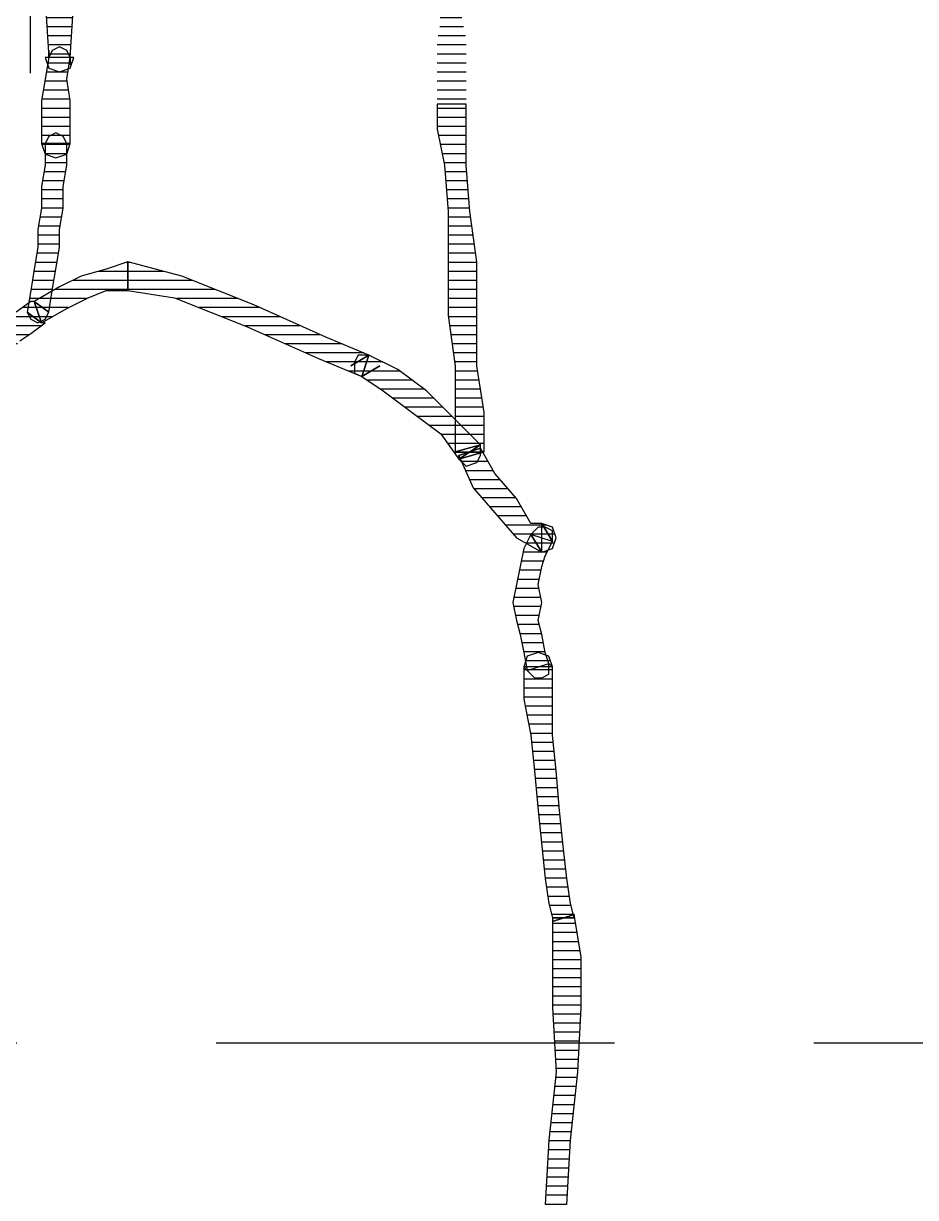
# Model space of a CAD drawing. Header units: millimetres. Extents: x 11489 to 12006, y 36725 to 37730.
# Drawn here: x 11767.93 to 11780.24, y 37591.32 to 37607.52 of the extents above; entities that cross this region are included whole.
import ezdxf

# ---------------------------------------------------------------- set-up
doc = ezdxf.new("R2010")
doc.units = ezdxf.units.MM
doc.linetypes.add('HIDDENX2', pattern=[0.75, 0.5, -0.25])
doc.layers.add('OC-Mutfak_Ekipman', color=252, linetype='Continuous')
doc.layers.add('S2000-002 Çizgi', color=7, linetype='Continuous')
pattern_1 = [(360, (-19413.11011, 29189.02214), (1e-16, 0.125), [25])]

# ---------------------------------------------------------------- blocks, each defined once
blk = doc.blocks.new('A$C0b4f8896')
at = {"ltscale": 30}
h = blk.add_hatch(dxfattribs=at)
h.set_pattern_fill('DC_LINES', color=256, scale=0.1, style=0)
h.set_pattern_definition(pattern_1)
edge = h.paths.add_edge_path(flags=0)
edge.add_line((1.54, 44.231), (1.54, 44.28))
edge.add_line((1.54, 44.28), (1.54, 44.775))
edge.add_line((1.54, 44.775), (1.54, 45.468))
edge.add_line((1.54, 45.468), (1.49, 46.358))
edge.add_line((1.49, 46.358), (1.59, 47.299))
edge.add_line((1.59, 47.299), (1.639, 48.188))
edge.add_line((1.639, 48.188), (1.739, 48.931))
edge.add_line((1.739, 48.931), (1.788, 49.524))
edge.add_line((1.788, 49.524), (1.739, 49.921))
edge.add_line((1.739, 49.921), (1.441, 49.821))
edge.add_line((1.441, 49.821), (1.391, 49.524))
edge.add_line((1.391, 49.524), (1.441, 48.931))
edge.add_line((1.441, 48.931), (1.341, 48.188))
edge.add_line((1.341, 48.188), (1.292, 47.299))
edge.add_line((1.292, 47.299), (1.192, 46.358))
edge.add_line((1.192, 46.358), (1.143, 45.468))
edge.add_line((1.143, 45.468), (1.143, 44.775))
edge.add_line((1.143, 44.775), (1.242, 44.182))
edge.add_line((1.242, 44.182), (1.242, 44.231))
h = blk.add_hatch(dxfattribs=at)
h.set_pattern_fill('DC_LINES', color=256, scale=0.1, style=0)
h.set_pattern_definition(pattern_1)
edge = h.paths.add_edge_path(flags=0)
edge.add_line((1.441, 49.821), (1.391, 49.524))
edge.add_line((1.391, 49.524), (1.441, 48.931))
edge.add_line((1.441, 48.931), (1.341, 48.188))
edge.add_line((1.341, 48.188), (1.292, 47.299))
edge.add_line((1.292, 47.299), (1.192, 46.358))
edge.add_line((1.192, 46.358), (1.143, 45.468))
edge.add_line((1.143, 45.468), (1.143, 44.775))
edge.add_line((1.143, 44.775), (1.242, 44.182))
edge.add_line((1.242, 44.182), (1.54, 44.28))
edge.add_line((1.54, 44.28), (1.54, 44.775))
edge.add_line((1.54, 44.775), (1.54, 45.468))
edge.add_line((1.54, 45.468), (1.49, 46.358))
edge.add_line((1.49, 46.358), (1.59, 47.299))
edge.add_line((1.59, 47.299), (1.639, 48.188))
edge.add_line((1.639, 48.188), (1.739, 48.931))
edge.add_line((1.739, 48.931), (1.788, 49.524))
edge.add_line((1.788, 49.524), (1.739, 49.921))
h = blk.add_hatch(dxfattribs=at)
h.set_pattern_fill('DC_LINES', color=256, scale=0.1, style=0)
h.set_pattern_definition(pattern_1)
edge = h.paths.add_edge_path(flags=0)
edge.add_line((1.242, 44.182), (1.242, 44.231))
edge.add_line((1.242, 44.231), (1.292, 44.033))
edge.add_line((1.292, 44.033), (1.341, 43.687))
edge.add_line((1.341, 43.687), (1.391, 43.241))
edge.add_line((1.391, 43.241), (1.441, 42.747))
edge.add_line((1.441, 42.747), (1.49, 42.202))
edge.add_line((1.49, 42.202), (1.54, 41.708))
edge.add_line((1.54, 41.708), (1.54, 41.213))
edge.add_line((1.54, 41.213), (1.54, 40.768))
edge.add_line((1.54, 40.768), (1.937, 40.768))
edge.add_line((1.937, 40.768), (1.937, 41.213))
edge.add_line((1.937, 41.213), (1.838, 41.708))
edge.add_line((1.838, 41.708), (1.788, 42.202))
edge.add_line((1.788, 42.202), (1.739, 42.747))
edge.add_line((1.739, 42.747), (1.689, 43.241))
edge.add_line((1.689, 43.241), (1.639, 43.687))
edge.add_line((1.639, 43.687), (1.59, 44.033))
edge.add_line((1.59, 44.033), (1.54, 44.231))
edge.add_line((1.54, 44.231), (1.54, 44.28))
h = blk.add_hatch(dxfattribs=at)
h.set_pattern_fill('DC_LINES', color=256, scale=0.1, style=0)
h.set_pattern_definition(pattern_1)
edge = h.paths.add_edge_path(flags=0)
edge.add_line((1.888, 40.817), (1.937, 40.768))
edge.add_line((1.937, 40.768), (1.937, 41.213))
edge.add_line((1.937, 41.213), (1.838, 41.708))
edge.add_line((1.838, 41.708), (1.788, 42.202))
edge.add_line((1.788, 42.202), (1.739, 42.747))
edge.add_line((1.739, 42.747), (1.689, 43.241))
edge.add_line((1.689, 43.241), (1.639, 43.687))
edge.add_line((1.639, 43.687), (1.59, 44.033))
edge.add_line((1.59, 44.033), (1.54, 44.231))
edge.add_line((1.54, 44.231), (1.242, 44.231))
edge.add_line((1.242, 44.231), (1.292, 44.033))
edge.add_line((1.292, 44.033), (1.341, 43.687))
edge.add_line((1.341, 43.687), (1.391, 43.241))
edge.add_line((1.391, 43.241), (1.441, 42.747))
edge.add_line((1.441, 42.747), (1.49, 42.202))
edge.add_line((1.49, 42.202), (1.54, 41.708))
edge.add_line((1.54, 41.708), (1.54, 41.213))
edge.add_line((1.54, 41.213), (1.54, 40.768))
edge.add_line((1.54, 40.768), (1.59, 40.718))
edge.add_line((1.59, 40.718), (1.54, 40.768))
edge.add_line((1.54, 40.768), (1.59, 40.619))
edge.add_line((1.59, 40.619), (1.739, 40.569))
edge.add_line((1.739, 40.569), (1.888, 40.619))
edge.add_line((1.888, 40.619), (1.937, 40.768))
h = blk.add_hatch(dxfattribs=at)
h.set_pattern_fill('DC_LINES', color=256, scale=0.1, style=0)
h.set_pattern_definition(pattern_1)
edge = h.paths.add_edge_path(flags=0)
edge.add_line((1.54, 40.768), (1.59, 40.718))
edge.add_line((1.59, 40.718), (1.639, 40.569))
edge.add_line((1.639, 40.569), (1.689, 40.322))
edge.add_line((1.689, 40.322), (1.739, 40.125))
edge.add_line((1.739, 40.125), (1.689, 39.877))
edge.add_line((1.689, 39.877), (1.739, 39.63))
edge.add_line((1.739, 39.63), (1.689, 39.383))
edge.add_line((1.689, 39.383), (1.639, 39.234))
edge.add_line((1.639, 39.234), (1.54, 39.036))
edge.add_line((1.54, 39.036), (1.838, 38.938))
edge.add_line((1.838, 38.938), (1.937, 39.135))
edge.add_line((1.937, 39.135), (1.987, 39.383))
edge.add_line((1.987, 39.383), (2.037, 39.63))
edge.add_line((2.037, 39.63), (2.086, 39.877))
edge.add_line((2.086, 39.877), (2.037, 40.125))
edge.add_line((2.037, 40.125), (1.987, 40.322))
edge.add_line((1.987, 40.322), (1.937, 40.569))
edge.add_line((1.937, 40.569), (1.888, 40.817))
edge.add_line((1.888, 40.817), (1.937, 40.768))
edge.add_line((1.937, 40.768), (1.888, 40.817))
edge.add_line((1.888, 40.817), (1.788, 40.916))
edge.add_line((1.788, 40.916), (1.689, 40.916))
edge.add_line((1.689, 40.916), (1.59, 40.866))
edge.add_line((1.59, 40.866), (1.59, 40.718))
h = blk.add_hatch(dxfattribs=at)
h.set_pattern_fill('DC_LINES', color=256, scale=0.1, style=0)
h.set_pattern_definition(pattern_1)
edge = h.paths.add_edge_path(flags=0)
edge.add_line((1.689, 39.185), (1.838, 38.938))
edge.add_line((1.838, 38.938), (1.937, 39.135))
edge.add_line((1.937, 39.135), (1.987, 39.383))
edge.add_line((1.987, 39.383), (2.037, 39.63))
edge.add_line((2.037, 39.63), (2.086, 39.877))
edge.add_line((2.086, 39.877), (2.037, 40.125))
edge.add_line((2.037, 40.125), (1.987, 40.322))
edge.add_line((1.987, 40.322), (1.937, 40.569))
edge.add_line((1.937, 40.569), (1.888, 40.817))
edge.add_line((1.888, 40.817), (1.59, 40.718))
edge.add_line((1.59, 40.718), (1.639, 40.569))
edge.add_line((1.639, 40.569), (1.689, 40.322))
edge.add_line((1.689, 40.322), (1.739, 40.125))
edge.add_line((1.739, 40.125), (1.689, 39.877))
edge.add_line((1.689, 39.877), (1.739, 39.63))
edge.add_line((1.739, 39.63), (1.689, 39.383))
edge.add_line((1.689, 39.383), (1.639, 39.234))
edge.add_line((1.639, 39.234), (1.54, 39.036))
edge.add_line((1.54, 39.036), (1.689, 38.789))
edge.add_line((1.689, 38.789), (1.54, 39.036))
edge.add_line((1.54, 39.036), (1.54, 38.888))
edge.add_line((1.54, 38.888), (1.639, 38.838))
edge.add_line((1.639, 38.838), (1.739, 38.838))
edge.add_line((1.739, 38.838), (1.838, 38.938))
h = blk.add_hatch(dxfattribs=at)
h.set_pattern_fill('DC_LINES', color=256, scale=0.1, style=0)
h.set_pattern_definition(pattern_1)
edge = h.paths.add_edge_path(flags=0)
edge.add_line((1.54, 39.036), (1.689, 38.789))
edge.add_line((1.689, 38.789), (1.838, 38.789))
edge.add_line((1.838, 38.789), (2.037, 38.442))
edge.add_line((2.037, 38.442), (2.335, 38.096))
edge.add_line((2.335, 38.096), (2.533, 37.75))
edge.add_line((2.533, 37.75), (2.831, 37.849))
edge.add_line((2.831, 37.849), (2.633, 38.294))
edge.add_line((2.633, 38.294), (2.335, 38.641))
edge.add_line((2.335, 38.641), (2.037, 38.986))
edge.add_line((2.037, 38.986), (1.689, 39.185))
edge.add_line((1.689, 39.185), (1.838, 38.938))
edge.add_line((1.838, 38.938), (1.689, 39.185))
edge.add_line((1.689, 39.185), (1.54, 39.135))
edge.add_line((1.54, 39.135), (1.49, 38.986))
edge.add_line((1.49, 38.986), (1.54, 38.838))
edge.add_line((1.54, 38.838), (1.689, 38.789))
h = blk.add_hatch(dxfattribs=at)
h.set_pattern_fill('DC_LINES', color=256, scale=0.1, style=0)
h.set_pattern_definition(pattern_1)
edge = h.paths.add_edge_path(flags=0)
edge.add_line((2.831, 37.898), (2.831, 37.849))
edge.add_line((2.831, 37.849), (2.633, 38.294))
edge.add_line((2.633, 38.294), (2.335, 38.641))
edge.add_line((2.335, 38.641), (2.037, 38.986))
edge.add_line((2.037, 38.986), (1.689, 39.185))
edge.add_line((1.689, 39.185), (1.689, 38.789))
edge.add_line((1.689, 38.789), (1.838, 38.789))
edge.add_line((1.838, 38.789), (2.037, 38.442))
edge.add_line((2.037, 38.442), (2.335, 38.096))
edge.add_line((2.335, 38.096), (2.533, 37.75))
edge.add_line((2.533, 37.75), (2.533, 37.7))
h = blk.add_hatch(dxfattribs=at)
h.set_pattern_fill('DC_LINES', color=256, scale=0.1, style=0)
h.set_pattern_definition(pattern_1)
edge = h.paths.add_edge_path(flags=0)
edge.add_line((2.881, 37.799), (2.533, 37.7))
edge.add_line((2.533, 37.7), (2.881, 37.354))
edge.add_line((2.881, 37.354), (3.279, 36.958))
edge.add_line((3.279, 36.958), (3.676, 36.661))
edge.add_line((3.676, 36.661), (4.073, 36.463))
edge.add_line((4.073, 36.463), (4.173, 36.761))
edge.add_line((4.173, 36.761), (3.875, 36.958))
edge.add_line((3.875, 36.958), (3.477, 37.255))
edge.add_line((3.477, 37.255), (3.08, 37.552))
edge.add_line((3.08, 37.552), (2.831, 37.898))
edge.add_line((2.831, 37.898), (2.484, 37.799))
edge.add_line((2.484, 37.799), (2.831, 37.898))
edge.add_line((2.831, 37.898), (2.732, 37.997))
edge.add_line((2.732, 37.997), (2.583, 37.947))
edge.add_line((2.583, 37.947), (2.533, 37.849))
edge.add_line((2.533, 37.849), (2.533, 37.7))
h = blk.add_hatch(dxfattribs=at)
h.set_pattern_fill('DC_LINES', color=256, scale=0.1, style=0)
h.set_pattern_definition(pattern_1)
edge = h.paths.add_edge_path(flags=0)
edge.add_line((3.13, 33), (3.13, 33.347))
edge.add_line((3.13, 33.347), (3.03, 33.841))
edge.add_line((3.03, 33.841), (2.98, 34.484))
edge.add_line((2.98, 34.484), (2.98, 35.177))
edge.add_line((2.98, 35.177), (2.98, 35.919))
edge.add_line((2.98, 35.919), (2.881, 36.611))
edge.add_line((2.881, 36.611), (2.881, 37.255))
edge.add_line((2.881, 37.255), (2.881, 37.799))
edge.add_line((2.881, 37.799), (2.484, 37.799))
edge.add_line((2.484, 37.799), (2.484, 37.255))
edge.add_line((2.484, 37.255), (2.583, 36.611))
edge.add_line((2.583, 36.611), (2.583, 35.919))
edge.add_line((2.583, 35.919), (2.583, 35.177))
edge.add_line((2.583, 35.177), (2.682, 34.484))
edge.add_line((2.682, 34.484), (2.732, 33.841))
edge.add_line((2.732, 33.841), (2.732, 33.347))
edge.add_line((2.732, 33.347), (2.732, 33))
h = blk.add_hatch(dxfattribs=at)
h.set_pattern_fill('DC_LINES', color=256, scale=0.1, style=0)
h.set_pattern_definition(pattern_1)
edge = h.paths.add_edge_path(flags=0)
edge.add_line((2.533, 37.75), (2.533, 37.7))
edge.add_line((2.533, 37.7), (2.881, 37.354))
edge.add_line((2.881, 37.354), (3.279, 36.958))
edge.add_line((3.279, 36.958), (3.676, 36.661))
edge.add_line((3.676, 36.661), (4.073, 36.463))
edge.add_line((4.073, 36.463), (4.173, 36.761))
edge.add_line((4.173, 36.761), (3.875, 36.958))
edge.add_line((3.875, 36.958), (3.477, 37.255))
edge.add_line((3.477, 37.255), (3.08, 37.552))
edge.add_line((3.08, 37.552), (2.831, 37.898))
edge.add_line((2.831, 37.898), (2.831, 37.849))
h = blk.add_hatch(dxfattribs=at)
h.set_pattern_fill('DC_LINES', color=256, scale=0.1, style=0)
h.set_pattern_definition(pattern_1)
edge = h.paths.add_edge_path(flags=0)
edge.add_line((3.924, 36.611), (4.173, 36.761))
edge.add_line((4.173, 36.761), (3.875, 36.958))
edge.add_line((3.875, 36.958), (3.477, 37.255))
edge.add_line((3.477, 37.255), (3.08, 37.552))
edge.add_line((3.08, 37.552), (2.831, 37.898))
edge.add_line((2.831, 37.898), (2.533, 37.7))
edge.add_line((2.533, 37.7), (2.881, 37.354))
edge.add_line((2.881, 37.354), (3.279, 36.958))
edge.add_line((3.279, 36.958), (3.676, 36.661))
edge.add_line((3.676, 36.661), (4.073, 36.463))
edge.add_line((4.073, 36.463), (4.322, 36.611))
edge.add_line((4.322, 36.611), (4.073, 36.463))
edge.add_line((4.073, 36.463), (4.222, 36.463))
edge.add_line((4.222, 36.463), (4.272, 36.562))
edge.add_line((4.272, 36.562), (4.272, 36.711))
edge.add_line((4.272, 36.711), (4.173, 36.761))
h = blk.add_hatch(dxfattribs=at)
h.set_pattern_fill('DC_LINES', color=256, scale=0.1, style=0)
h.set_pattern_definition(pattern_1)
edge = h.paths.add_edge_path(flags=0)
edge.add_line((4.073, 36.463), (4.669, 36.216))
edge.add_line((4.669, 36.216), (5.663, 35.771))
edge.add_line((5.663, 35.771), (6.656, 35.375))
edge.add_line((6.656, 35.375), (7.401, 35.177))
edge.add_line((7.401, 35.177), (7.401, 35.573))
edge.add_line((7.401, 35.573), (6.756, 35.672))
edge.add_line((6.756, 35.672), (5.762, 36.067))
edge.add_line((5.762, 36.067), (4.769, 36.513))
edge.add_line((4.769, 36.513), (4.173, 36.761))
h = blk.add_hatch(dxfattribs=at)
h.set_pattern_fill('DC_LINES', color=256, scale=0.1, style=0)
h.set_pattern_definition(pattern_1)
edge = h.paths.add_edge_path(flags=0)
edge.add_line((4.073, 36.463), (4.669, 36.216))
edge.add_line((4.669, 36.216), (5.663, 35.771))
edge.add_line((5.663, 35.771), (6.656, 35.375))
edge.add_line((6.656, 35.375), (7.401, 35.177))
edge.add_line((7.401, 35.177), (7.401, 35.573))
edge.add_line((7.401, 35.573), (6.756, 35.672))
edge.add_line((6.756, 35.672), (5.762, 36.067))
edge.add_line((5.762, 36.067), (4.769, 36.513))
edge.add_line((4.769, 36.513), (4.173, 36.761))
h = blk.add_hatch(dxfattribs=at)
h.set_pattern_fill('DC_LINES', color=256, scale=0.1, style=0)
h.set_pattern_definition(pattern_1)
edge = h.paths.add_edge_path(flags=0)
edge.add_line((8.693, 35.722), (8.743, 35.722))
edge.add_line((8.743, 35.722), (8.941, 35.87))
edge.add_line((8.941, 35.87), (9.09, 36.067))
edge.add_line((9.09, 36.067), (9.239, 36.167))
edge.add_line((9.239, 36.167), (9.388, 36.314))
edge.add_line((9.388, 36.314), (9.19, 36.513))
edge.add_line((9.19, 36.513), (9.041, 36.463))
edge.add_line((9.041, 36.463), (8.892, 36.266))
edge.add_line((8.892, 36.266), (8.743, 36.167))
edge.add_line((8.743, 36.167), (8.544, 36.019))
edge.add_line((8.544, 36.019), (8.594, 36.019))
h = blk.add_hatch(dxfattribs=at)
h.set_pattern_fill('DC_LINES', color=256, scale=0.1, style=0)
h.set_pattern_definition(pattern_1)
edge = h.paths.add_edge_path(flags=0)
edge.add_line((7.401, 35.177), (7.7, 35.276))
edge.add_line((7.7, 35.276), (8.047, 35.375))
edge.add_line((8.047, 35.375), (8.345, 35.523))
edge.add_line((8.345, 35.523), (8.693, 35.722))
edge.add_line((8.693, 35.722), (8.594, 36.019))
edge.add_line((8.594, 36.019), (8.246, 35.82))
edge.add_line((8.246, 35.82), (7.948, 35.672))
edge.add_line((7.948, 35.672), (7.7, 35.573))
edge.add_line((7.7, 35.573), (7.401, 35.573))
h = blk.add_hatch(dxfattribs=at)
h.set_pattern_fill('DC_LINES', color=256, scale=0.1, style=0)
h.set_pattern_definition(pattern_1)
edge = h.paths.add_edge_path(flags=0)
edge.add_line((7.401, 35.177), (7.7, 35.276))
edge.add_line((7.7, 35.276), (8.047, 35.375))
edge.add_line((8.047, 35.375), (8.345, 35.523))
edge.add_line((8.345, 35.523), (8.693, 35.722))
edge.add_line((8.693, 35.722), (8.594, 36.019))
edge.add_line((8.594, 36.019), (8.246, 35.82))
edge.add_line((8.246, 35.82), (7.948, 35.672))
edge.add_line((7.948, 35.672), (7.7, 35.573))
edge.add_line((7.7, 35.573), (7.401, 35.573))
h = blk.add_hatch(dxfattribs=at)
h.set_pattern_fill('DC_LINES', color=256, scale=0.1, style=0)
h.set_pattern_definition(pattern_1)
edge = h.paths.add_edge_path(flags=0)
edge.add_line((7.401, 35.177), (7.7, 35.276))
edge.add_line((7.7, 35.276), (8.047, 35.375))
edge.add_line((8.047, 35.375), (8.345, 35.523))
edge.add_line((8.345, 35.523), (8.693, 35.722))
edge.add_line((8.693, 35.722), (8.594, 36.019))
edge.add_line((8.594, 36.019), (8.246, 35.82))
edge.add_line((8.246, 35.82), (7.948, 35.672))
edge.add_line((7.948, 35.672), (7.7, 35.573))
edge.add_line((7.7, 35.573), (7.401, 35.573))
h = blk.add_hatch(dxfattribs=at)
h.set_pattern_fill('DC_LINES', color=256, scale=0.1, style=0)
h.set_pattern_definition(pattern_1)
edge = h.paths.add_edge_path(flags=0)
edge.add_line((8.693, 35.722), (8.494, 35.87))
edge.add_line((8.494, 35.87), (8.445, 35.573))
edge.add_line((8.445, 35.573), (8.395, 35.276))
edge.add_line((8.395, 35.276), (8.345, 34.979))
edge.add_line((8.345, 34.979), (8.345, 34.731))
edge.add_line((8.345, 34.731), (8.296, 34.435))
edge.add_line((8.296, 34.435), (8.296, 34.138))
edge.add_line((8.296, 34.138), (8.246, 33.841))
edge.add_line((8.246, 33.841), (8.246, 33.544))
edge.add_line((8.246, 33.544), (8.544, 33.544))
edge.add_line((8.544, 33.544), (8.544, 33.841))
edge.add_line((8.544, 33.841), (8.594, 34.138))
edge.add_line((8.594, 34.138), (8.594, 34.435))
edge.add_line((8.594, 34.435), (8.643, 34.731))
edge.add_line((8.643, 34.731), (8.643, 34.979))
edge.add_line((8.643, 34.979), (8.693, 35.276))
edge.add_line((8.693, 35.276), (8.743, 35.573))
edge.add_line((8.743, 35.573), (8.792, 35.87))
edge.add_line((8.792, 35.87), (8.594, 36.019))
edge.add_line((8.594, 36.019), (8.792, 35.87))
edge.add_line((8.792, 35.87), (8.743, 35.969))
edge.add_line((8.743, 35.969), (8.643, 36.019))
edge.add_line((8.643, 36.019), (8.544, 35.969))
edge.add_line((8.544, 35.969), (8.494, 35.87))
h = blk.add_hatch(dxfattribs=at)
h.set_pattern_fill('DC_LINES', color=256, scale=0.1, style=0)
h.set_pattern_definition(pattern_1)
edge = h.paths.add_edge_path(flags=0)
edge.add_line((8.693, 35.722), (8.494, 35.87))
edge.add_line((8.494, 35.87), (8.445, 35.573))
edge.add_line((8.445, 35.573), (8.395, 35.276))
edge.add_line((8.395, 35.276), (8.345, 34.979))
edge.add_line((8.345, 34.979), (8.345, 34.731))
edge.add_line((8.345, 34.731), (8.296, 34.435))
edge.add_line((8.296, 34.435), (8.296, 34.138))
edge.add_line((8.296, 34.138), (8.246, 33.841))
edge.add_line((8.246, 33.841), (8.246, 33.544))
edge.add_line((8.246, 33.544), (8.544, 33.544))
edge.add_line((8.544, 33.544), (8.544, 33.841))
edge.add_line((8.544, 33.841), (8.594, 34.138))
edge.add_line((8.594, 34.138), (8.594, 34.435))
edge.add_line((8.594, 34.435), (8.643, 34.731))
edge.add_line((8.643, 34.731), (8.643, 34.979))
edge.add_line((8.643, 34.979), (8.693, 35.276))
edge.add_line((8.693, 35.276), (8.743, 35.573))
edge.add_line((8.743, 35.573), (8.792, 35.87))
edge.add_line((8.792, 35.87), (8.594, 36.019))
edge.add_line((8.594, 36.019), (8.792, 35.87))
edge.add_line((8.792, 35.87), (8.743, 35.969))
edge.add_line((8.743, 35.969), (8.643, 36.019))
edge.add_line((8.643, 36.019), (8.544, 35.969))
edge.add_line((8.544, 35.969), (8.494, 35.87))
h = blk.add_hatch(dxfattribs=at)
h.set_pattern_fill('DC_LINES', color=256, scale=0.1, style=0)
h.set_pattern_definition(pattern_1)
edge = h.paths.add_edge_path(flags=0)
edge.add_line((8.246, 33.544), (8.196, 33.544))
edge.add_line((8.196, 33.544), (8.196, 33.247))
edge.add_line((8.196, 33.247), (8.196, 32.95))
edge.add_line((8.196, 32.95), (8.246, 32.654))
edge.add_line((8.246, 32.654), (8.196, 32.356))
edge.add_line((8.196, 32.356), (8.494, 32.356))
edge.add_line((8.494, 32.356), (8.544, 32.654))
edge.add_line((8.544, 32.654), (8.594, 32.95))
edge.add_line((8.594, 32.95), (8.594, 33.247))
edge.add_line((8.594, 33.247), (8.594, 33.544))
edge.add_line((8.594, 33.544), (8.544, 33.544))
edge.add_line((8.544, 33.544), (8.594, 33.544))
edge.add_line((8.594, 33.544), (8.544, 33.692))
edge.add_line((8.544, 33.692), (8.395, 33.742))
edge.add_line((8.395, 33.742), (8.246, 33.692))
edge.add_line((8.246, 33.692), (8.196, 33.544))
h = blk.add_hatch(dxfattribs=at)
h.set_pattern_fill('DC_LINES', color=256, scale=0.1, style=0)
h.set_pattern_definition(pattern_1)
edge = h.paths.add_edge_path(flags=0)
edge.add_line((8.494, 32.258), (8.494, 32.356))
edge.add_line((8.494, 32.356), (8.544, 32.654))
edge.add_line((8.544, 32.654), (8.594, 32.95))
edge.add_line((8.594, 32.95), (8.594, 33.247))
edge.add_line((8.594, 33.247), (8.594, 33.544))
edge.add_line((8.594, 33.544), (8.196, 33.544))
edge.add_line((8.196, 33.544), (8.196, 33.247))
edge.add_line((8.196, 33.247), (8.196, 32.95))
edge.add_line((8.196, 32.95), (8.246, 32.654))
edge.add_line((8.246, 32.654), (8.196, 32.356))
edge.add_line((8.196, 32.356), (8.196, 32.456))
edge.add_line((8.196, 32.456), (8.196, 32.356))
edge.add_line((8.196, 32.356), (8.246, 32.258))
edge.add_line((8.246, 32.258), (8.345, 32.209))
edge.add_line((8.345, 32.209), (8.445, 32.258))
edge.add_line((8.445, 32.258), (8.494, 32.356))
h = blk.add_hatch(dxfattribs=at)
h.set_pattern_fill('DC_LINES', color=256, scale=0.1, style=0)
h.set_pattern_definition(pattern_1)
edge = h.paths.add_edge_path(flags=0)
edge.add_line((3.13, 31.269), (3.13, 31.565))
edge.add_line((3.13, 31.565), (3.08, 31.862))
edge.add_line((3.08, 31.862), (3.13, 32.109))
edge.add_line((3.13, 32.109), (3.13, 32.356))
edge.add_line((3.13, 32.356), (3.13, 32.555))
edge.add_line((3.13, 32.555), (3.13, 32.753))
edge.add_line((3.13, 32.753), (3.13, 32.901))
edge.add_line((3.13, 32.901), (3.13, 33))
edge.add_line((3.13, 33), (2.732, 33))
edge.add_line((2.732, 33), (2.732, 32.901))
edge.add_line((2.732, 32.901), (2.732, 32.753))
edge.add_line((2.732, 32.753), (2.732, 32.555))
edge.add_line((2.732, 32.555), (2.732, 32.356))
edge.add_line((2.732, 32.356), (2.732, 32.109))
edge.add_line((2.732, 32.109), (2.782, 31.862))
edge.add_line((2.782, 31.862), (2.831, 31.565))
edge.add_line((2.831, 31.565), (2.831, 31.269))
edge.add_line((2.831, 31.269), (2.782, 31.269))
edge.add_line((2.782, 31.269), (2.831, 31.12))
edge.add_line((2.831, 31.12), (2.98, 31.07))
edge.add_line((2.98, 31.07), (3.13, 31.12))
edge.add_line((3.13, 31.12), (3.179, 31.269))
h = blk.add_hatch(dxfattribs=at)
h.set_pattern_fill('DC_LINES', color=256, scale=0.1, style=0)
h.set_pattern_definition(pattern_1)
edge = h.paths.add_edge_path(flags=0)
edge.add_line((8.196, 32.356), (8.147, 31.565))
edge.add_line((8.147, 31.565), (8.147, 30.823))
edge.add_line((8.147, 30.823), (8.147, 30.131))
edge.add_line((8.147, 30.131), (8.147, 29.537))
edge.add_line((8.147, 29.537), (8.196, 28.992))
edge.add_line((8.196, 28.992), (8.196, 28.548))
edge.add_line((8.196, 28.548), (8.196, 28.201))
edge.add_line((8.196, 28.201), (8.246, 28.003))
edge.add_line((8.246, 28.003), (8.544, 28.003))
edge.add_line((8.544, 28.003), (8.594, 28.201))
edge.add_line((8.594, 28.201), (8.594, 28.548))
edge.add_line((8.594, 28.548), (8.594, 28.992))
edge.add_line((8.594, 28.992), (8.544, 29.537))
edge.add_line((8.544, 29.537), (8.544, 30.131))
edge.add_line((8.544, 30.131), (8.544, 30.823))
edge.add_line((8.544, 30.823), (8.544, 31.565))
edge.add_line((8.544, 31.565), (8.494, 32.356))
edge.add_line((8.494, 32.356), (8.544, 32.356))
edge.add_line((8.544, 32.356), (8.494, 32.506))
edge.add_line((8.494, 32.506), (8.345, 32.555))
edge.add_line((8.345, 32.555), (8.196, 32.506))
edge.add_line((8.196, 32.506), (8.147, 32.356))
for p, q in [((1.341, 48.188), (1.292, 47.299)), ((1.341, 48.188), (1.292, 47.299)), ((1.59, 47.299), (1.639, 48.188)), ((1.59, 47.299), (1.639, 48.188)), ((1.292, 47.299), (1.192, 46.358)), ((1.292, 47.299), (1.192, 46.358)), ((1.49, 46.358), (1.59, 47.299)), ((1.49, 46.358), (1.59, 47.299)), ((1.192, 46.358), (1.143, 45.468)), ((1.192, 46.358), (1.143, 45.468)), ((1.54, 45.468), (1.49, 46.358)), ((1.54, 45.468), (1.49, 46.358)), ((1.143, 45.468), (1.143, 44.775)), ((1.143, 45.468), (1.143, 44.775)), ((1.54, 44.775), (1.54, 45.468)), ((1.54, 44.775), (1.54, 45.468)), ((1.143, 44.775), (1.242, 44.182)), ((1.143, 44.775), (1.242, 44.182)), ((1.54, 44.28), (1.54, 44.775)), ((1.54, 44.28), (1.54, 44.775)), ((1.54, 44.28), (1.242, 44.182)), ((1.242, 44.182), (1.54, 44.28)), ((1.54, 44.231), (1.54, 44.28)), ((1.54, 44.231), (1.54, 44.28)), ((1.242, 44.182), (1.242, 44.231)), ((1.242, 44.231), (1.292, 44.033)), ((1.54, 44.231), (1.242, 44.231)), ((1.242, 44.231), (1.292, 44.033)), ((1.242, 44.182), (1.242, 44.231)), ((1.242, 44.231), (1.54, 44.231)), ((1.242, 44.182), (1.242, 44.182)), ((1.59, 44.033), (1.54, 44.231)), ((1.59, 44.033), (1.54, 44.231)), ((1.54, 44.231), (1.54, 44.231)), ((1.292, 44.033), (1.341, 43.687)), ((1.292, 44.033), (1.341, 43.687)), ((1.639, 43.687), (1.59, 44.033)), ((1.639, 43.687), (1.59, 44.033)), ((1.341, 43.687), (1.391, 43.241)), ((1.341, 43.687), (1.391, 43.241)), ((1.689, 43.241), (1.639, 43.687)), ((1.689, 43.241), (1.639, 43.687)), ((1.391, 43.241), (1.441, 42.747)), ((1.391, 43.241), (1.441, 42.747)), ((1.739, 42.747), (1.689, 43.241)), ((1.739, 42.747), (1.689, 43.241)), ((1.441, 42.747), (1.49, 42.202)), ((1.441, 42.747), (1.49, 42.202)), ((1.788, 42.202), (1.739, 42.747)), ((1.788, 42.202), (1.739, 42.747)), ((1.49, 42.202), (1.54, 41.708)), ((1.49, 42.202), (1.54, 41.708)), ((1.838, 41.708), (1.788, 42.202)), ((1.838, 41.708), (1.788, 42.202)), ((1.54, 41.708), (1.54, 41.213)), ((1.54, 41.708), (1.54, 41.213)), ((1.937, 41.213), (1.838, 41.708)), ((1.937, 41.213), (1.838, 41.708)), ((1.54, 41.213), (1.54, 40.768)), ((1.54, 41.213), (1.54, 40.768)), ((1.937, 40.768), (1.937, 41.213)), ((1.937, 40.768), (1.937, 41.213)), ((1.689, 40.916), (1.59, 40.866)), ((1.59, 40.866), (1.59, 40.718)), ((1.788, 40.916), (1.689, 40.916)), ((1.888, 40.817), (1.788, 40.916)), ((1.54, 40.768), (1.59, 40.718)), ((1.59, 40.718), (1.54, 40.768)), ((1.54, 40.768), (1.54, 40.768)), ((1.54, 40.768), (1.937, 40.768)), ((1.54, 40.768), (1.59, 40.718)), ((1.59, 40.718), (1.54, 40.768)), ((1.54, 40.768), (1.59, 40.619)), ((1.888, 40.817), (1.59, 40.718)), ((1.59, 40.718), (1.639, 40.569)), ((1.59, 40.718), (1.639, 40.569)), ((1.937, 40.569), (1.888, 40.817)), ((1.888, 40.817), (1.937, 40.768)), ((1.937, 40.768), (1.888, 40.817)), ((1.937, 40.569), (1.888, 40.817)), ((1.888, 40.817), (1.937, 40.768)), ((1.937, 40.768), (1.888, 40.817)), ((1.888, 40.817), (1.888, 40.817)), ((1.888, 40.619), (1.937, 40.768)), ((1.59, 40.619), (1.739, 40.569)), ((1.639, 40.569), (1.689, 40.322)), ((1.639, 40.569), (1.689, 40.322)), ((1.739, 40.569), (1.888, 40.619)), ((1.987, 40.322), (1.937, 40.569)), ((1.987, 40.322), (1.937, 40.569)), ((1.689, 40.322), (1.739, 40.125)), ((1.689, 40.322), (1.739, 40.125)), ((2.037, 40.125), (1.987, 40.322)), ((2.037, 40.125), (1.987, 40.322)), ((1.739, 40.125), (1.689, 39.877)), ((1.739, 40.125), (1.689, 39.877)), ((2.086, 39.877), (2.037, 40.125)), ((2.086, 39.877), (2.037, 40.125)), ((1.689, 39.877), (1.739, 39.63)), ((1.689, 39.877), (1.739, 39.63)), ((2.037, 39.63), (2.086, 39.877)), ((2.037, 39.63), (2.086, 39.877)), ((1.739, 39.63), (1.689, 39.383)), ((1.739, 39.63), (1.689, 39.383)), ((1.987, 39.383), (2.037, 39.63)), ((1.987, 39.383), (2.037, 39.63)), ((1.689, 39.383), (1.639, 39.234)), ((1.689, 39.383), (1.639, 39.234)), ((1.937, 39.135), (1.987, 39.383)), ((1.937, 39.135), (1.987, 39.383)), ((1.639, 39.234), (1.54, 39.036)), ((1.639, 39.234), (1.54, 39.036)), ((1.54, 39.135), (1.49, 38.986)), ((1.689, 39.185), (1.54, 39.135)), ((2.037, 38.986), (1.689, 39.185)), ((1.689, 39.185), (1.838, 38.938)), ((1.838, 38.938), (1.689, 39.185)), ((1.689, 39.185), (1.838, 38.938)), ((1.838, 38.938), (1.689, 39.185)), ((1.689, 39.185), (1.689, 39.185)), ((2.037, 38.986), (1.689, 39.185)), ((1.689, 39.185), (1.689, 38.789)), ((1.838, 38.938), (1.937, 39.135)), ((1.838, 38.938), (1.937, 39.135)), ((1.49, 38.986), (1.54, 38.838)), ((1.54, 39.036), (1.838, 38.938)), ((1.54, 39.036), (1.689, 38.789)), ((1.689, 38.789), (1.54, 39.036)), ((1.54, 39.036), (1.54, 39.036)), ((1.54, 39.036), (1.689, 38.789)), ((1.689, 38.789), (1.54, 39.036)), ((1.54, 39.036), (1.54, 38.888)), ((1.54, 38.888), (1.639, 38.838)), ((1.739, 38.838), (1.838, 38.938)), ((2.335, 38.641), (2.037, 38.986)), ((2.335, 38.641), (2.037, 38.986)), ((1.54, 38.838), (1.689, 38.789)), ((1.639, 38.838), (1.739, 38.838)), ((1.689, 38.789), (1.838, 38.789)), ((1.689, 38.789), (1.838, 38.789)), ((1.838, 38.789), (2.037, 38.442)), ((1.838, 38.789), (2.037, 38.442)), ((2.633, 38.294), (2.335, 38.641)), ((2.633, 38.294), (2.335, 38.641)), ((2.037, 38.442), (2.335, 38.096)), ((2.037, 38.442), (2.335, 38.096)), ((2.831, 37.849), (2.633, 38.294)), ((2.831, 37.849), (2.633, 38.294)), ((2.335, 38.096), (2.533, 37.75)), ((2.335, 38.096), (2.533, 37.75)), ((2.583, 37.947), (2.533, 37.849)), ((2.732, 37.997), (2.583, 37.947)), ((2.831, 37.898), (2.732, 37.997)), ((2.831, 37.898), (2.484, 37.799)), ((2.484, 37.799), (2.831, 37.898)), ((2.881, 37.799), (2.484, 37.799)), ((2.484, 37.799), (2.484, 37.255)), ((2.533, 37.7), (2.831, 37.898)), ((2.831, 37.898), (2.533, 37.7)), ((2.831, 37.849), (2.533, 37.75)), ((2.533, 37.75), (2.831, 37.849)), ((2.533, 37.849), (2.533, 37.7)), ((2.881, 37.799), (2.533, 37.7)), ((2.533, 37.7), (2.881, 37.799)), ((3.08, 37.552), (2.831, 37.898)), ((2.831, 37.898), (2.831, 37.849)), ((2.831, 37.898), (2.831, 37.849)), ((2.831, 37.898), (2.831, 37.898)), ((3.08, 37.552), (2.831, 37.898)), ((3.08, 37.552), (2.831, 37.898)), ((2.881, 37.255), (2.881, 37.799)), ((2.881, 37.799), (2.881, 37.799)), ((2.533, 37.75), (2.533, 37.7)), ((2.533, 37.75), (2.533, 37.75)), ((2.533, 37.75), (2.533, 37.7)), ((2.533, 37.7), (2.881, 37.354)), ((2.533, 37.7), (2.881, 37.354)), ((2.533, 37.7), (2.881, 37.354)), ((3.477, 37.255), (3.08, 37.552)), ((3.477, 37.255), (3.08, 37.552)), ((3.477, 37.255), (3.08, 37.552)), ((2.881, 37.354), (3.279, 36.958)), ((2.881, 37.354), (3.279, 36.958)), ((2.881, 37.354), (3.279, 36.958)), ((2.484, 37.255), (2.583, 36.611)), ((2.881, 36.611), (2.881, 37.255)), ((3.875, 36.958), (3.477, 37.255)), ((3.875, 36.958), (3.477, 37.255)), ((3.875, 36.958), (3.477, 37.255)), ((3.279, 36.958), (3.676, 36.661)), ((3.279, 36.958), (3.676, 36.661)), ((3.279, 36.958), (3.676, 36.661)), ((4.173, 36.761), (3.875, 36.958)), ((4.173, 36.761), (3.875, 36.958)), ((4.173, 36.761), (3.875, 36.958)), ((3.676, 36.661), (4.073, 36.463)), ((3.676, 36.661), (4.073, 36.463)), ((3.676, 36.661), (4.073, 36.463)), ((3.924, 36.611), (4.173, 36.761)), ((4.173, 36.761), (3.924, 36.611)), ((4.073, 36.463), (4.173, 36.761)), ((4.073, 36.463), (4.173, 36.761)), ((4.173, 36.761), (4.073, 36.463)), ((4.173, 36.761), (4.073, 36.463)), ((4.272, 36.711), (4.173, 36.761)), ((4.769, 36.513), (4.173, 36.761)), ((4.173, 36.761), (4.173, 36.761)), ((4.769, 36.513), (4.173, 36.761)), ((4.173, 36.761), (4.173, 36.761)), ((4.272, 36.562), (4.272, 36.711)), ((2.583, 36.611), (2.583, 35.919)), ((2.98, 35.919), (2.881, 36.611)), ((3.924, 36.611), (3.924, 36.611)), ((4.073, 36.463), (4.322, 36.611)), ((4.322, 36.611), (4.073, 36.463)), ((4.073, 36.463), (4.222, 36.463)), ((4.073, 36.463), (4.073, 36.463)), ((4.073, 36.463), (4.669, 36.216)), ((4.073, 36.463), (4.073, 36.463)), ((4.073, 36.463), (4.073, 36.463)), ((4.073, 36.463), (4.669, 36.216)), ((4.073, 36.463), (4.073, 36.463)), ((4.222, 36.463), (4.272, 36.562)), ((5.762, 36.067), (4.769, 36.513)), ((5.762, 36.067), (4.769, 36.513)), ((4.669, 36.216), (5.663, 35.771)), ((4.669, 36.216), (5.663, 35.771)), ((8.743, 36.167), (8.544, 36.019)), ((8.892, 36.266), (8.743, 36.167)), ((6.756, 35.672), (5.762, 36.067)), ((6.756, 35.672), (5.762, 36.067)), ((8.594, 36.019), (8.246, 35.82)), ((8.594, 36.019), (8.246, 35.82)), ((8.594, 36.019), (8.246, 35.82)), ((8.643, 36.019), (8.544, 35.969)), ((8.643, 36.019), (8.544, 35.969)), ((8.544, 36.019), (8.594, 36.019)), ((8.792, 35.87), (8.594, 36.019)), ((8.594, 36.019), (8.792, 35.87)), ((8.792, 35.87), (8.594, 36.019)), ((8.594, 36.019), (8.792, 35.87)), ((8.594, 36.019), (8.693, 35.722)), ((8.693, 35.722), (8.594, 36.019)), ((8.693, 35.722), (8.594, 36.019)), ((8.693, 35.722), (8.594, 36.019)), ((8.743, 35.969), (8.643, 36.019)), ((8.743, 35.969), (8.643, 36.019)), ((2.583, 35.919), (2.583, 35.177)), ((2.98, 35.177), (2.98, 35.919)), ((8.246, 35.82), (7.948, 35.672)), ((8.246, 35.82), (7.948, 35.672)), ((8.246, 35.82), (7.948, 35.672)), ((8.494, 35.87), (8.445, 35.573)), ((8.494, 35.87), (8.445, 35.573)), ((8.544, 35.969), (8.494, 35.87)), ((8.544, 35.969), (8.494, 35.87)), ((8.693, 35.722), (8.494, 35.87)), ((8.494, 35.87), (8.693, 35.722)), ((8.693, 35.722), (8.494, 35.87)), ((8.494, 35.87), (8.693, 35.722)), ((8.792, 35.87), (8.743, 35.969)), ((8.792, 35.87), (8.743, 35.969)), ((8.743, 35.573), (8.792, 35.87)), ((8.743, 35.573), (8.792, 35.87)), ((8.743, 35.722), (8.941, 35.87)), ((5.663, 35.771), (6.656, 35.375)), ((5.663, 35.771), (6.656, 35.375)), ((7.401, 35.573), (6.756, 35.672)), ((7.401, 35.573), (6.756, 35.672)), ((7.948, 35.672), (7.7, 35.573)), ((7.948, 35.672), (7.7, 35.573)), ((7.948, 35.672), (7.7, 35.573)), ((8.345, 35.523), (8.693, 35.722)), ((8.345, 35.523), (8.693, 35.722)), ((8.345, 35.523), (8.693, 35.722)), ((8.693, 35.722), (8.693, 35.722)), ((8.693, 35.722), (8.693, 35.722)), ((8.693, 35.722), (8.743, 35.722)), ((8.693, 35.722), (8.693, 35.722)), ((7.401, 35.177), (7.401, 35.573)), ((7.401, 35.177), (7.401, 35.573)), ((7.7, 35.573), (7.401, 35.573)), ((7.401, 35.573), (7.401, 35.573)), ((7.401, 35.573), (7.401, 35.177)), ((7.7, 35.573), (7.401, 35.573)), ((7.401, 35.573), (7.401, 35.573)), ((7.401, 35.573), (7.401, 35.177)), ((7.7, 35.573), (7.401, 35.573)), ((7.401, 35.573), (7.401, 35.177)), ((8.047, 35.375), (8.345, 35.523)), ((8.047, 35.375), (8.345, 35.523)), ((8.047, 35.375), (8.345, 35.523)), ((8.445, 35.573), (8.395, 35.276)), ((8.445, 35.573), (8.395, 35.276)), ((8.693, 35.276), (8.743, 35.573)), ((8.693, 35.276), (8.743, 35.573)), ((6.656, 35.375), (7.401, 35.177)), ((6.656, 35.375), (7.401, 35.177)), ((7.7, 35.276), (8.047, 35.375)), ((7.7, 35.276), (8.047, 35.375)), ((7.7, 35.276), (8.047, 35.375)), ((2.583, 35.177), (2.682, 34.484)), ((2.98, 34.484), (2.98, 35.177)), ((7.401, 35.177), (7.7, 35.276)), ((7.401, 35.177), (7.7, 35.276)), ((7.401, 35.177), (7.7, 35.276)), ((7.401, 35.177), (7.401, 35.177)), ((7.401, 35.177), (7.401, 35.177)), ((7.401, 35.177), (7.401, 35.177)), ((7.401, 35.177), (7.401, 35.177)), ((7.401, 35.177), (7.401, 35.177)), ((8.395, 35.276), (8.345, 34.979)), ((8.395, 35.276), (8.345, 34.979)), ((8.643, 34.979), (8.693, 35.276)), ((8.643, 34.979), (8.693, 35.276)), ((8.345, 34.979), (8.345, 34.731)), ((8.345, 34.979), (8.345, 34.731)), ((8.643, 34.731), (8.643, 34.979)), ((8.643, 34.731), (8.643, 34.979)), ((8.345, 34.731), (8.296, 34.435)), ((8.345, 34.731), (8.296, 34.435)), ((8.594, 34.435), (8.643, 34.731)), ((8.594, 34.435), (8.643, 34.731)), ((2.682, 34.484), (2.732, 33.841)), ((3.03, 33.841), (2.98, 34.484)), ((8.296, 34.435), (8.296, 34.138)), ((8.296, 34.435), (8.296, 34.138)), ((8.594, 34.138), (8.594, 34.435)), ((8.594, 34.138), (8.594, 34.435)), ((8.296, 34.138), (8.246, 33.841)), ((8.296, 34.138), (8.246, 33.841)), ((8.544, 33.841), (8.594, 34.138)), ((8.544, 33.841), (8.594, 34.138)), ((2.732, 33.841), (2.732, 33.347)), ((3.13, 33.347), (3.03, 33.841)), ((8.246, 33.841), (8.246, 33.544)), ((8.246, 33.841), (8.246, 33.544)), ((8.395, 33.742), (8.246, 33.692)), ((8.544, 33.692), (8.395, 33.742)), ((8.544, 33.544), (8.544, 33.841)), ((8.544, 33.544), (8.544, 33.841)), ((8.246, 33.692), (8.196, 33.544)), ((8.246, 33.544), (8.196, 33.544)), ((8.196, 33.544), (8.196, 33.247)), ((8.196, 33.544), (8.246, 33.544)), ((8.594, 33.544), (8.196, 33.544)), ((8.196, 33.544), (8.196, 33.247)), ((8.246, 33.544), (8.544, 33.544)), ((8.246, 33.544), (8.544, 33.544)), ((8.246, 33.544), (8.296, 33.445)), ((8.544, 33.544), (8.246, 33.544)), ((8.246, 33.544), (8.246, 33.544)), ((8.246, 33.544), (8.246, 33.544)), ((8.494, 33.445), (8.544, 33.544)), ((8.594, 33.544), (8.544, 33.692)), ((8.594, 33.544), (8.544, 33.544)), ((8.544, 33.544), (8.594, 33.544)), ((8.594, 33.247), (8.594, 33.544)), ((8.594, 33.247), (8.594, 33.544)), ((8.296, 33.445), (8.395, 33.396)), ((8.395, 33.396), (8.494, 33.445)), ((2.732, 33.347), (2.732, 33)), ((3.13, 33), (3.13, 33.347)), ((8.196, 33.247), (8.196, 32.95)), ((8.196, 33.247), (8.196, 32.95)), ((8.594, 32.95), (8.594, 33.247)), ((8.594, 32.95), (8.594, 33.247)), ((2.732, 33), (2.732, 33)), ((2.732, 33), (3.13, 33)), ((3.13, 33), (3.13, 33)), ((3.13, 33), (3.13, 33)), ((8.196, 32.95), (8.246, 32.654)), ((8.196, 32.95), (8.246, 32.654)), ((8.544, 32.654), (8.594, 32.95)), ((8.544, 32.654), (8.594, 32.95)), ((8.246, 32.654), (8.196, 32.356)), ((8.246, 32.654), (8.196, 32.356)), ((8.494, 32.356), (8.544, 32.654)), ((8.494, 32.356), (8.544, 32.654)), ((8.748, 25.728), (8.748, 32.571)), ((8.196, 32.506), (8.147, 32.356)), ((8.345, 32.555), (8.196, 32.506)), ((8.196, 32.356), (8.196, 32.456)), ((8.196, 32.456), (8.196, 32.356)), ((8.494, 32.506), (8.345, 32.555)), ((8.544, 32.356), (8.494, 32.506)), ((8.196, 32.356), (8.147, 31.565)), ((8.147, 32.356), (8.196, 32.356)), ((8.196, 32.356), (8.196, 32.356)), ((8.196, 32.356), (8.196, 32.356)), ((8.196, 32.356), (8.494, 32.356)), ((8.196, 32.356), (8.246, 32.258)), ((8.246, 32.258), (8.345, 32.209)), ((8.345, 32.209), (8.445, 32.258)), ((8.445, 32.258), (8.494, 32.356)), ((8.544, 31.565), (8.494, 32.356)), ((8.494, 32.356), (8.494, 32.356)), ((8.494, 32.356), (8.544, 32.356)), ((8.494, 32.258), (8.494, 32.356)), ((8.494, 32.356), (8.494, 32.258)), ((8.494, 32.258), (8.494, 32.258))]:
    blk.add_line(p, q, dxfattribs=at)

msp = doc.modelspace()

# ---------------------------------------------------------------- linework, layer by layer
at = {"layer": 'S2000-002 Çizgi', "linetype": 'HIDDENX2', "ltscale": 11}
msp.add_lwpolyline([(11509.34, 37593.45), (11509.34, 37710.45), (11883.34, 37710.45), (11883.34, 37593.45)], close=True, dxfattribs=at)

# ---------------------------------------------------------------- block references
at = {"layer": 'OC-Mutfak_Ekipman', "linetype": 'Continuous', "rotation": 180}
msp.add_blockref('A$C0b4f8896', (11776.773, 37639.412), dxfattribs=at)

doc.saveas('drawing.dxf')
